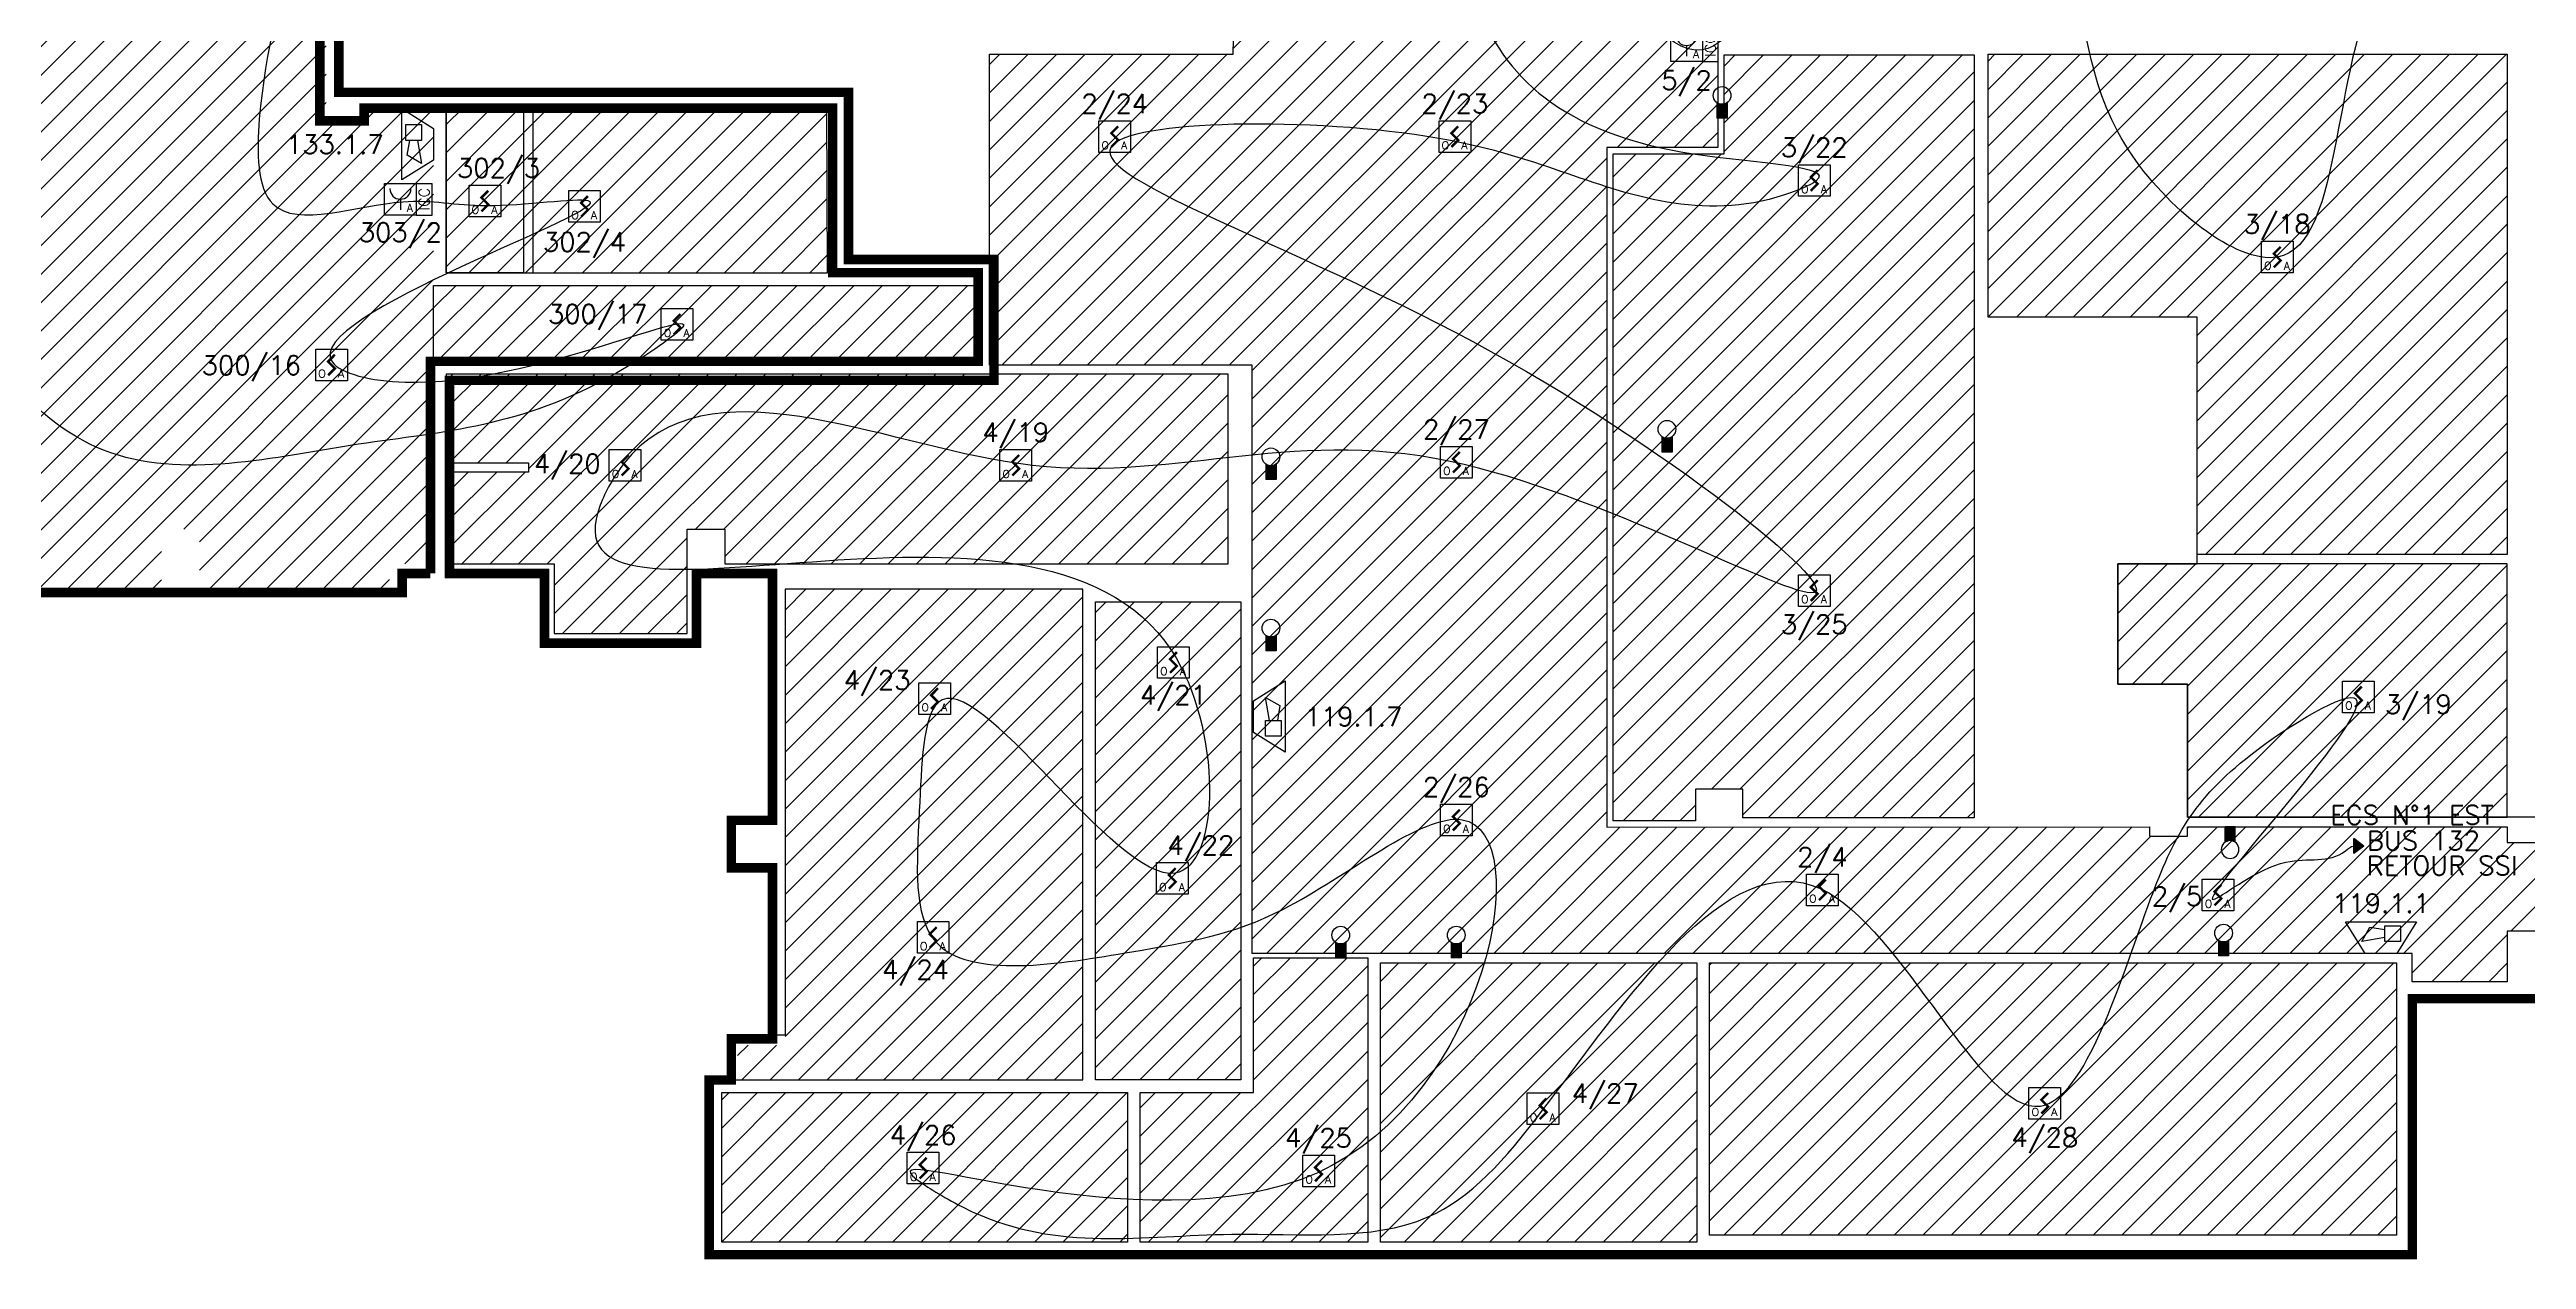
# Model space of a CAD drawing. Header units: millimetres. Extents: x 47 to 157, y 86 to 160.
# Drawn here: x 94.69 to 133.81, y 87.02 to 106.13 of the extents above; entities that cross this region are included whole.
import ezdxf
from ezdxf.enums import TextEntityAlignment as Align

# ---------------------------------------------------------------- set-up
doc = ezdxf.new("R2010")
doc.units = ezdxf.units.MM
for name, color, linetype in [('JCC-ADRESSAGE', 6, 'Continuous'), ('JCC-DECLENCHEUR MANUEL AVEC ISOLATEUR', 5, 'Continuous'), ('JCC-DIFFUSEUR SONORE', 3, 'Continuous'), ('JCC-FILERIE SDI', 6, 'Continuous'), ('JCC-INDICATEUR ACTION', 1, 'Continuous'), ('JCC-LOCAUX', 4, 'Continuous'), ('JCC-OPTIQUE_A', 1, 'Continuous'), ('JCC-UAE-SDI', 7, 'Continuous'), ('JCC-ZONING ZDA-ZDM', 5, 'Continuous')]:
    doc.layers.add(name, color=color, linetype=linetype)
doc.styles.add('LOCAUX', font='romans.shx', dxfattribs={"width": 0.75})
doc.styles.get("Standard").update_dxf_attribs({"font": 'romans.shx'})
doc.styles.add('TEXTE', font='romans.shx')
pattern_1 = [(45, (56.35646, 79.65538), (-0.2245064, 0.2245064), [])]

# ---------------------------------------------------------------- blocks, each defined once
blk = doc.blocks.new('diffuseur sonore')
at = {"layer": 'JCC-DIFFUSEUR SONORE', "color": 0}
for p, q in [((-5.62, -2.5), (-2.5, 2.5)), ((-2.5, 2.5), (2.5, 2.5)), ((-0.6, 0), (3.03, 0.64)), ((3.03, 0.64), (1.75, -1.66)), ((2.5, 2.5), (5.62, -2.5)), ((5.62, -2.5), (-5.62, -2.5)), ((1.75, -1.66), (-0.6, -1.25))]:
    blk.add_line(p, q, dxfattribs=at)
blk.add_lwpolyline([(-3.09, 0.63), (-0.6, 0.63), (-0.6, -1.87), (-3.09, -1.87)], close=True, dxfattribs=at)
at = {"layer": 'JCC-ADRESSAGE', "style": 'TEXTE'}
blk.add_attdef('ADRESSE', text='', height=3, dxfattribs=at).set_placement((0, 5), align=Align.MIDDLE)
at = {"layer": 'JCC-LOCAUX', "style": 'LOCAUX', "width": 0.85, "flags": 8}
for p in [(0, 13.75), (0, 11.25), (0, 8.75)]:
    blk.add_attdef('PIECE', text='', height=1.75, dxfattribs=at).set_placement(p, align=Align.MIDDLE)
blk = doc.blocks.new('indicateur action')
at = {"layer": 'JCC-INDICATEUR ACTION'}
blk.add_hatch(color=0, dxfattribs=at).paths.add_polyline_path([(0.8, -0.05, -0.315344), (-0.8, -0.05), (-0.8, -2.5), (0.8, -2.5)])
at = {"layer": 'JCC-INDICATEUR ACTION', "color": 0}
for p, q in [((-0.8, -0.05), (-0.8, -2.5)), ((0.8, -2.5), (-0.8, -2.5)), ((0.8, -0.05), (0.8, -2.5))]:
    blk.add_line(p, q, dxfattribs=at)
blk.add_circle((0, 1.1), 1.4, dxfattribs=at)
at = {"layer": 'JCC-ADRESSAGE', "style": 'TEXTE'}
blk.add_attdef('ADRESSE', text='', height=3, dxfattribs=at).set_placement((0, 5), align=Align.MIDDLE)
at = {"layer": 'JCC-LOCAUX', "lineweight": 0, "style": 'LOCAUX', "width": 0.75, "flags": 8}
for p in [(0, 13.75), (0, 11.25), (0, 8.75)]:
    blk.add_attdef('PIECE', text='', height=1.75, dxfattribs=at).set_placement(p, align=Align.MIDDLE)
blk = doc.blocks.new('déclencheur manuel avec isolateur')
at = {"layer": 'JCC-DECLENCHEUR MANUEL AVEC ISOLATEUR', "color": 0}
for p, q in [((2.5, 2.5), (5.02, 2.5)), ((5.02, -2.5), (5.02, 2.5)), ((0, 0), (0, -1.66)), ((2.5, -2.5), (5.02, -2.5))]:
    blk.add_line(p, q, dxfattribs=at)
blk.add_lwpolyline([(-2.5, 2.5), (2.5, 2.5), (2.5, -2.5), (-2.5, -2.5)], close=True, dxfattribs=at)
blk.add_arc((0, 1.66), 1.66, 180, 0, dxfattribs=at)
at = {"layer": 'JCC-ADRESSAGE', "style": 'TEXTE'}
blk.add_attdef('ADRESSE', text='', height=3, dxfattribs=at).set_placement((0, 5), align=Align.MIDDLE)
at = {"layer": 'JCC-DECLENCHEUR MANUEL AVEC ISOLATEUR', "color": 0}
blk.add_text('ICC', height=1.668, rotation=90, dxfattribs=at).set_placement((3.76, 0), align=Align.MIDDLE_CENTER)
blk.add_text('A', height=1.25, dxfattribs=at).set_placement((1.5, -2), align=Align.CENTER)
at = {"layer": 'JCC-LOCAUX', "style": 'LOCAUX', "width": 0.85, "flags": 8}
for p in [(0, 13.75), (0, 11.25), (0, 8.75)]:
    blk.add_attdef('PIECE', text='', height=1.75, dxfattribs=at).set_placement(p, align=Align.MIDDLE)
blk = doc.blocks.new('optique_a')
at = {"layer": 'JCC-OPTIQUE_A', "color": 0}
blk.add_lwpolyline([(-2.5, 2.5), (2.5, 2.5), (2.5, -2.5), (-2.5, -2.5)], close=True, dxfattribs=at)
at = {"layer": 'JCC-OPTIQUE_A', "color": 0, "const_width": 0.385}
blk.add_lwpolyline([(0.54, 1.63), (-0.54, 0.54), (0.54, -0.54), (-0.54, -1.63)], dxfattribs=at)
at = {"layer": 'JCC-ADRESSAGE', "style": 'TEXTE'}
blk.add_attdef('ADRESSE', text='', height=3, dxfattribs=at).set_placement((0, 5), align=Align.MIDDLE)
at = {"layer": 'JCC-LOCAUX', "style": 'LOCAUX', "width": 0.85, "flags": 8}
for p in [(0, 13.75), (0, 11.25), (0, 8.75)]:
    blk.add_attdef('PIECE', text='', height=1.75, dxfattribs=at).set_placement(p, align=Align.MIDDLE)
at = {"layer": 'JCC-OPTIQUE_A', "color": 0}
for s, p in [('O', (-1.5, -2)), ('A', (1.5, -2))]:
    blk.add_text(s, height=1.25, dxfattribs=at).set_placement(p, align=Align.CENTER)

msp = doc.modelspace()

# ---------------------------------------------------------------- hatches: boundary and pattern name
at = {"layer": 'JCC-FILERIE SDI'}
msp.add_hatch(color=256, dxfattribs=at).paths.add_polyline_path([(131.241, 93.549), (131.085, 93.667), (131.085, 93.431)])
at = {"layer": 'JCC-ZONING ZDA-ZDM'}
h = msp.add_hatch(dxfattribs=at)
h.set_pattern_fill('ANSI31', color=31, scale=0.1, style=0)
h.set_pattern_definition(pattern_1)
h.paths.add_polyline_path([(100.754, 105.205), (100.754, 98.005), (100.057, 98.005), (100.057, 97.555), (97.057, 97.555), (97.057, 98.555), (96.457, 98.555), (96.457, 97.555), (92.756, 97.555), (92.756, 98.155), (91.956, 98.155), (91.956, 105.005), (92.756, 105.005), (92.756, 105.605), (91.956, 105.605), (91.956, 119.405), (92.756, 119.405), (92.756, 120.005), (91.431, 120.005), (91.431, 119.405), (91.481, 119.405), (91.481, 118.405), (83.681, 118.405), (83.681, 119.905), (72.356, 119.905), (72.356, 126.705), (72.681, 126.705), (72.681, 127.105), (72.031, 127.105), (72.031, 131.805), (68.331, 131.805), (68.331, 141.505), (94.409, 141.505), (94.409, 159.355), (99.181, 159.355), (99.181, 148.38), (104.192, 148.38), (104.192, 119.805), (102.356, 119.805), (102.356, 112.405), (99.806, 112.405), (99.806, 112.805), (99.056, 112.805), (99.056, 105.005), (99.656, 105.005), (99.656, 105.205)])
h = msp.add_hatch(dxfattribs=at)
h.set_pattern_fill('ANSI31', color=1, scale=0.1, style=0)
h.set_pattern_definition(pattern_1)
h.paths.add_polyline_path([(144.516, 99.72), (144.516, 94.68), (144.516, 91.205), (142.316, 91.205), (142.316, 91.305), (142.115, 91.305), (142.115, 91.405), (141.356, 91.405), (141.356, 91.805), (140.756, 91.805), (140.756, 91.405), (134.006, 91.405), (134.006, 92.205), (133.506, 92.205), (133.506, 91.405), (132.006, 91.405), (132.006, 91.855), (113.685, 91.855), (113.685, 93.855), (113.685, 101.146), (109.535, 101.146), (109.535, 106.056), (113.385, 106.056), (113.435, 108.446), (120.735, 108.446), (120.735, 107.396), (121.035, 107.396), (121.035, 104.583), (119.284, 104.583), (119.284, 93.846), (127.856, 93.855), (127.856, 93.704), (128.456, 93.704), (128.456, 93.855), (133.506, 93.855), (133.506, 93.606), (142.115, 93.606), (142.115, 104.955), (147.274, 104.955), (147.274, 102.56), (144.516, 102.56), (144.516, 100.92), (144.716, 100.92), (144.716, 99.72)])
h = msp.add_hatch(dxfattribs=at)
h.set_pattern_fill('ANSI31', color=201, scale=0.1)
h.paths.add_polyline_path([(125.084, 106.046), (125.084, 93.996), (121.435, 93.996), (121.435, 94.446), (120.685, 94.446), (120.685, 93.946), (119.384, 93.946), (119.384, 104.483), (121.135, 104.483), (121.135, 106.046)])
h = msp.add_hatch(dxfattribs=at)
h.set_pattern_fill('ANSI31', color=201, scale=0.1, style=0)
h.set_pattern_definition(pattern_1)
h.paths.add_polyline_path([(128.606, 101.905), (128.606, 98.155), (133.506, 98.155), (133.506, 106.055), (125.306, 106.055), (125.306, 101.905)])
h = msp.add_hatch(dxfattribs=at)
h.set_pattern_fill('ANSI31', color=5, scale=0.1, style=0)
h.set_pattern_definition(pattern_1)
h.paths.add_polyline_path([(106.973, 102.605), (106.966, 105.205), (100.954, 105.205), (100.954, 102.605)])
h = msp.add_hatch(dxfattribs=at)
h.set_pattern_fill('ANSI31', color=31, scale=0.1, style=0)
h.set_pattern_definition(pattern_1)
h.paths.add_polyline_path([(100.754, 102.405), (109.406, 102.405), (109.406, 101.155), (100.754, 101.155)])
h = msp.add_hatch(dxfattribs=at)
h.set_pattern_fill('ANSI31', color=4, scale=0.1, style=0)
h.set_pattern_definition(pattern_1)
h.paths.add_polyline_path([(100.954, 98.005), (102.656, 98.005), (102.656, 96.905), (104.756, 96.905), (104.756, 98.555), (105.356, 98.555), (105.356, 98.005), (113.306, 98.005), (113.306, 101.005), (100.954, 101.005), (100.954, 99.605), (102.254, 99.605), (102.254, 99.455), (100.954, 99.455)])
h = msp.add_hatch(dxfattribs=at)
h.set_pattern_fill('ANSI31', color=201, scale=0.1, style=0)
h.set_pattern_definition(pattern_1)
h.paths.add_polyline_path([(128.456, 98.005), (127.357, 98.005), (127.357, 96.105), (128.456, 96.105), (128.456, 94.005), (133.506, 94.005), (133.506, 98.005)])
h = msp.add_hatch(dxfattribs=at)
h.set_pattern_fill('ANSI31', color=4, scale=0.1, style=0)
h.set_pattern_definition(pattern_1)
h.paths.add_polyline_path([(111.007, 89.855), (111.007, 97.605), (106.306, 97.605), (106.306, 90.405), (105.556, 90.405), (105.556, 89.855)])
h = msp.add_hatch(dxfattribs=at)
h.set_pattern_fill('ANSI31', color=4, scale=0.1, style=0)
h.set_pattern_definition(pattern_1)
h.paths.add_polyline_path([(111.207, 97.406), (113.506, 97.406), (113.506, 89.855), (111.207, 89.855)])
h.paths.add_polyline_path([(115.507, 89.655), (115.507, 87.295), (111.915, 87.295), (111.915, 89.655), (113.706, 89.655), (113.706, 91.785), (115.507, 91.785)])
h.paths.add_polyline_path([(105.307, 89.655), (111.715, 89.655), (111.715, 87.295), (105.307, 87.295)])
h.paths.add_polyline_path([(115.707, 91.705), (120.706, 91.705), (120.706, 87.295), (115.707, 87.295)])
h.paths.add_polyline_path([(120.906, 91.705), (131.756, 91.705), (131.756, 87.405), (120.906, 87.405)])

# ---------------------------------------------------------------- linework, layer by layer
at = {"layer": 'JCC-FILERIE SDI'}
for p, q in [((131.085, 93.431), (131.085, 93.667)), ((131.241, 93.549), (131.085, 93.667)), ((131.085, 93.431), (131.085, 93.667)), ((131.241, 93.549), (131.085, 93.667)), ((131.241, 93.549), (131.085, 93.431)), ((131.241, 93.549), (131.085, 93.431))]:
    msp.add_line(p, q, dxfattribs=at)
at = {"layer": 'JCC-FILERIE SDI', "start_tangent": (1, 0), "end_tangent": (1, 0)}
msp.add_spline([(137.611, 92.556), (138.936, 92.504), (140.867, 92.419), (141.74, 91.727), (145.618, 91.598), (150.536, 92.235), (153.371, 94.229), (149.635, 96.285), (146.482, 94.283), (145.044, 94.165), (143.434, 94.45), (143.589, 95.847), (140.212, 96.177), (136.218, 96.014), (137.924, 97.008), (139.698, 98.35), (140.32, 101.28), (139.211, 104.126), (137.862, 98.971), (136.218, 101.335), (136.461, 102.932), (138.101, 105.155), (140.977, 105.255), (143.478, 103.029), (143.478, 99.668), (145.936, 98.611), (145.919, 101.871), (146.881, 100.389), (151.66, 99.356), (151.772, 103.169), (151.745, 107.881), (146.296, 108.235), (136.837, 108.039), (131.606, 107.427), (129.873, 102.852), (127.523, 104.546), (126.593, 107.595), (125.899, 109.962), (125.845, 111.924), (126.236, 117.352), (126.957, 122.896), (126.828, 127.382), (127.777, 134.324), (128.088, 136.448), (127.583, 137.324), (126.898, 135.904), (126.051, 129.19), (125.823, 119.342), (125.346, 112.672), (125.386, 109.093), (125.081, 107.827), (122.275, 107.294), (120.793, 106.126), (119.178, 107.964), (118.484, 110.185), (117.808, 111.66), (110.786, 111.432), (111.027, 109.761), (108.116, 109.582), (104.104, 110.386), (106.565, 111.616), (107.28, 113.985), (107.996, 117.697), (107.577, 121.33), (105.161, 123.923), (107.345, 124.907), (107.667, 128.543), (107.345, 132.015), (105.269, 133.862), (107.606, 137.586), (106.814, 140.205), (106.322, 142.053), (105.248, 143.976), (107.261, 142.007), (106.895, 145.898), (106.456, 148.366), (106.441, 149.707), (107.53, 150.229), (106.411, 152.766), (112.077, 152.766), (111.033, 156.686), (118.475, 156.969), (123.402, 158.432), (128.711, 158.477), (127.905, 157.135), (128.472, 153.647), (127.995, 146.651), (126.683, 150.974), (125.728, 155.013), (123.7, 155.728), (121.433, 154.968), (120.718, 153.493), (123.544, 154.415), (122.507, 150.884), (116.766, 150.944), (122.492, 144.341), (116.825, 144.282), (112.352, 145.653), (115.648, 141.304), (122.896, 137.683), (117.214, 137.639), (111.622, 137.683), (118.079, 132.48), (121.554, 130.844), (122.926, 130.537), (117.185, 130.522), (111.548, 130.552), (119.452, 124.809), (122.942, 123.689), (117.215, 123.748), (111.579, 123.718), (111.533, 119.834), (111.563, 116.57), (117.693, 113.57), (122.151, 110.426), (123.27, 110.709), (122.971, 116.522), (117.245, 116.507), (116.619, 110.59), (117.212, 106.884), (120.647, 104.484), (122.586, 104.052), (122.093, 103.834), (118.559, 104.206), (116.815, 104.693), (111.487, 104.632), (117.169, 101.517), (122.552, 97.552), (116.811, 99.624), (109.991, 99.59), (103.758, 99.59), (103.385, 98.934), (112.407, 96.639), (112.466, 93.122), (108.723, 95.819), (108.425, 94.105), (108.679, 92.043), (111.781, 91.879), (114.167, 92.55), (117, 93.966), (114.719, 88.391), (108.486, 88.213), (109.262, 87.775), (113.362, 87.418), (116.449, 87.686), (118.254, 89.355), (122.668, 92.873), (126.132, 89.444), (127.874, 92.714), (129.454, 94.991), (131.115, 95.874), (128.893, 92.714), (130.011, 93.296), (130.951, 93.475), (131.085, 93.549)], degree=3, dxfattribs=at)
at = {"layer": 'JCC-FILERIE SDI', "color": 4, "start_tangent": (0, 1), "end_tangent": (1, 0)}
msp.add_spline([(103.234, 156.036), (103.234, 156.688), (97.086, 157.397), (92.75, 157.397), (88.469, 157.343), (84.078, 157.397), (85.474, 156.388), (89.141, 155.854), (94.997, 154.545), (96.095, 152.785), (96.145, 148.963), (97.026, 145.194), (101.465, 145.277), (100.481, 137.748), (96.09, 137.783), (98.464, 135.688), (101.431, 130.291), (97.052, 130.279), (96.102, 123.068), (100.47, 123.032), (99.935, 116.196), (102.88, 114.824), (104.589, 113.045), (101.978, 113.662), (98.619, 112.293), (98.429, 107.986), (98.001, 105.031), (98.215, 103.691), (100.269, 103.726), (101.587, 103.667), (103.189, 103.747), (99.153, 101.196), (100.304, 100.876), (104.637, 101.695), (103.462, 100.92), (99.438, 99.876), (95.425, 99.852), (93.941, 101.11), (95.448, 110.81), (94.093, 117.155), (91.753, 123.044), (92.727, 130.334), (91.755, 137.741), (90.601, 130.364), (88.323, 123.23), (87.412, 122.957), (88.414, 130.243), (87.533, 137.772), (86.379, 131.245), (85.528, 124.384), (85.923, 117.189), (80.576, 118.49), (83.034, 123.068), (84.101, 130.364), (83.098, 137.863), (81.61, 132.429), (80.304, 123.807), (77.844, 117.857), (74.563, 122.987), (75.322, 130.364), (72.467, 132.155), (69.946, 132.945), (69.935, 137.641), (75.011, 137.887), (75.611, 138.173), (69.144, 138.896), (68.175, 138.037), (68.306, 135.131), (69.065, 132.307), (70.918, 131.761), (72.498, 130.061), (72.437, 126.752), (70.007, 122.896), (70.911, 117.356), (70.88, 111.527), (67.144, 114.624), (61.039, 111.679), (61.039, 117.296), (60.28, 123.064), (65.079, 120.058), (65.808, 123.064), (61.647, 125.523), (59.733, 130.319), (59.793, 135.337), (64.167, 130.267), (67.66, 129.994), (70.03, 129.265), (67.873, 131.573), (66.203, 135.125), (65.777, 137.827), (61.822, 137.258), (59.21, 140.203), (62.825, 140.931), (70.6, 140.476), (77.131, 141.083), (77.283, 141.872), (78.247, 142.491), (80.053, 142.997), (86.613, 144.066), (88.496, 145.188), (84.243, 145.37), (79.742, 145.26), (74.295, 144.263), (76.483, 146.811), (83.589, 149.022), (90.147, 148.682), (92.261, 148.913), (91.837, 149.828), (88.587, 149.985), (83.545, 150.182), (79.718, 149.724), (76.741, 148.619), (75.678, 147.738), (73.703, 148.072), (74.888, 151.715), (78.688, 152.878), (83.274, 152.787), (91.749, 152.787), (93.602, 153.455), (97.216, 153.789), (100.588, 152.848), (101.499, 152.909), (101.712, 152.939), (101.924, 152.939)], degree=3, dxfattribs=at)
at = {"layer": 'JCC-ZONING ZDA-ZDM', "color": 113, "const_width": 0.15}
for points in [[(100.704, 97.855), (100.704, 101.205), (109.356, 101.205), (109.356, 102.605), (107.056, 102.605), (107.056, 105.205), (100.754, 105.205), (99.656, 105.205), (99.656, 105.005), (98.956, 105.005), (98.956, 112.805), (99.806, 112.805), (99.806, 112.505), (106.206, 112.505), (106.206, 114.255), (106.206, 119.555), (104.192, 119.555), (104.192, 148.38)], [(91.756, 97.555), (100.057, 97.555), (100.257, 97.555), (100.257, 97.855), (100.704, 97.855)]]:
    msp.add_lwpolyline(points, dxfattribs=at)
at = {"layer": 'JCC-ZONING ZDA-ZDM', "color": 40, "true_color": 0xffae14, "const_width": 0.15}
msp.add_lwpolyline([(99.256, 112.205), (99.256, 105.455), (107.306, 105.455), (107.306, 102.813), (109.606, 102.813), (109.606, 101.155), (109.606, 100.905), (101.004, 100.905), (101.004, 97.855), (102.506, 97.855), (102.506, 96.755), (104.906, 96.755), (104.906, 97.855), (106.106, 97.855), (106.106, 93.955), (105.456, 93.955), (105.456, 93.205), (106.106, 93.205), (106.106, 90.505), (105.456, 90.505), (105.456, 89.855), (105.107, 89.855), (105.107, 87.095), (132.006, 87.095), (132.006, 91.14), (135.211, 91.14)], dxfattribs=at)
at = {"layer": 'JCC-ZONING ZDA-ZDM', "color": 1}
for points in [[(134.006, 92.205), (133.506, 92.205), (133.506, 91.405), (132.006, 91.405), (132.006, 91.855), (113.685, 91.855), (113.685, 93.855), (113.685, 101.146), (109.535, 101.146), (109.535, 106.056), (113.385, 106.056), (113.435, 108.446)], [(121.035, 107.396), (121.035, 104.583), (119.284, 104.583), (119.284, 93.846), (127.856, 93.855), (127.856, 93.704), (128.456, 93.704), (128.456, 93.855), (133.506, 93.855), (133.506, 93.606), (142.115, 93.606)]]:
    msp.add_lwpolyline(points, dxfattribs=at)
at = {"layer": 'JCC-ZONING ZDA-ZDM', "color": 201}
for points in [[(125.084, 106.046), (125.084, 93.996), (121.435, 93.996), (121.435, 94.446), (120.685, 94.446), (120.685, 93.946), (119.384, 93.946), (119.384, 104.483), (121.135, 104.483), (121.135, 106.046)], [(128.606, 106.055), (133.506, 106.055), (133.506, 98.155), (128.606, 98.155), (128.606, 101.905), (125.306, 101.905), (125.306, 106.055)], [(128.456, 98.005), (127.357, 98.005), (127.357, 96.105), (128.456, 96.105), (128.456, 94.005), (133.506, 94.005), (133.506, 98.005)]]:
    msp.add_lwpolyline(points, close=True, dxfattribs=at)
for points in [[(125.306, 106.055), (133.506, 106.055)], [(141.915, 104.955), (141.915, 93.802), (134.006, 93.802), (134.006, 94.005), (133.506, 94.005), (128.456, 94.005), (128.456, 96.105), (127.357, 96.105), (127.357, 98.005), (128.606, 98.005), (128.606, 101.905), (125.306, 101.905), (125.306, 106.055)]]:
    msp.add_lwpolyline(points, dxfattribs=at)
at = {"layer": 'JCC-ZONING ZDA-ZDM', "color": 5}
msp.add_lwpolyline([(106.973, 102.605), (106.966, 105.205), (106.966, 105.205), (106.966, 105.205), (100.954, 105.205), (100.954, 102.605), (106.973, 102.605)], dxfattribs=at)
for points in [[(102.172, 102.605), (100.954, 102.605), (100.954, 105.205), (102.172, 105.205)], [(103.795, 105.205), (102.322, 105.205), (102.322, 102.605), (106.973, 102.605), (106.966, 105.205), (106.966, 105.205), (106.966, 105.205)]]:
    msp.add_lwpolyline(points, close=True, dxfattribs=at)
at = {"layer": 'JCC-ZONING ZDA-ZDM', "color": 31}
msp.add_lwpolyline([(100.754, 102.405), (109.406, 102.405), (109.406, 101.155), (100.754, 101.155)], close=True, dxfattribs=at)
at = {"layer": 'JCC-ZONING ZDA-ZDM', "color": 4}
msp.add_lwpolyline([(100.954, 98.005), (102.656, 98.005), (102.656, 96.905), (104.756, 96.905), (104.756, 98.555), (105.356, 98.555), (105.356, 98.005), (113.306, 98.005), (113.306, 101.005), (100.954, 101.005), (100.954, 99.605), (102.254, 99.605), (102.254, 99.455), (100.954, 99.455), (100.954, 98.005)], dxfattribs=at)
for points in [[(106.306, 90.565), (105.506, 90.565), (105.506, 89.855), (106.306, 89.855), (111.007, 89.855), (111.007, 97.605), (106.306, 97.605)], [(111.207, 97.406), (113.506, 97.406), (113.506, 89.855), (111.207, 89.855)], [(115.507, 89.655), (115.507, 87.295), (111.915, 87.295), (111.915, 89.655), (113.706, 89.655), (113.706, 91.785), (115.507, 91.785)], [(115.707, 91.705), (120.706, 91.705), (120.706, 87.295), (115.707, 87.295)], [(120.906, 91.705), (131.756, 91.705), (131.756, 87.405), (120.906, 87.405)], [(105.307, 89.655), (111.715, 89.655), (111.715, 87.295), (105.307, 87.295)]]:
    msp.add_lwpolyline(points, close=True, dxfattribs=at)

# ---------------------------------------------------------------- block references
at = {"layer": 'JCC-DECLENCHEUR MANUEL AVEC ISOLATEUR'}
ref = msp.add_blockref('déclencheur manuel avec isolateur', (120.543, 106.194), dxfattribs=dict(at, xscale=0.1000000000000014, yscale=0.1000000000000014))
ref.add_attrib('ADRESSE', '5/2', dxfattribs={"layer": 'JCC-ADRESSAGE', "height": 0.3, "style": 'TEXTE'}).set_placement((120.543, 105.625), align=Align.MIDDLE)
ref = msp.add_blockref('déclencheur manuel avec isolateur', (100.229, 103.767), dxfattribs=dict(at, xscale=0.1000000000000014, yscale=0.1000000000000014))
ref.add_attrib('ADRESSE', '303/2', dxfattribs={"layer": 'JCC-ADRESSAGE', "height": 0.3, "style": 'TEXTE'}).set_placement((100.229, 103.221), align=Align.MIDDLE)
at = {"layer": 'JCC-DIFFUSEUR SONORE', "lineweight": 0}
ref = msp.add_blockref('diffuseur sonore', (100.501, 104.635), dxfattribs=dict(at, xscale=0.1000000000000085, yscale=0.1000000000000085, rotation=270))
ref.add_attrib('ADRESSE', '133.1.7', dxfattribs={"layer": 'JCC-ADRESSAGE', "height": 0.3, "style": 'TEXTE'}).set_placement((99.193, 104.635), align=Align.MIDDLE)
ref = msp.add_blockref('diffuseur sonore', (113.956, 95.595), dxfattribs=dict(at, xscale=0.1000000000000085, yscale=0.1000000000000085, rotation=90))
ref.add_attrib('ADRESSE', '119.1.7', dxfattribs={"layer": 'JCC-ADRESSAGE', "height": 0.3, "style": 'TEXTE'}).set_placement((115.283, 95.595), align=Align.MIDDLE)
ref = msp.add_blockref('diffuseur sonore', (131.511, 92.105), dxfattribs=dict(at, xscale=0.1000000000000085, yscale=0.1000000000000085, rotation=180))
ref.add_attrib('ADRESSE', '119.1.1', dxfattribs={"layer": 'JCC-ADRESSAGE', "height": 0.3, "style": 'TEXTE'}).set_placement((131.511, 92.647), align=Align.MIDDLE)
at = {"layer": 'JCC-INDICATEUR ACTION', "lineweight": 0, "xscale": 0.1000000000000014, "yscale": 0.1000000000000014}
for p in [(121.104, 105.295), (120.234, 100.022), (113.979, 99.587), (113.979, 96.882), (115.081, 92.033), (116.906, 92.033), (129.026, 92.065)]:
    msp.add_blockref('indicateur action', p, dxfattribs=at)
at = {"layer": 'JCC-INDICATEUR ACTION', "lineweight": 0, "xscale": -0.1000000000000014, "yscale": 0.1000000000000014, "rotation": 180}
msp.add_blockref('indicateur action', (129.129, 93.605), dxfattribs=at)
at = {"layer": 'JCC-OPTIQUE_A', "lineweight": 0, "xscale": 0.1000000000000014, "yscale": 0.1000000000000014}
for p, values in [((111.512, 104.755), {'ADRESSE': '2/24'}), ((116.884, 104.755), {'ADRESSE': '2/23'}), ((122.56, 104.062), {'ADRESSE': '3/22'}), ((129.873, 102.852), {'ADRESSE': '3/18'}), ((109.948, 99.564), {'ADRESSE': '4/19'}), ((116.908, 99.612), {'ADRESSE': '2/27'}), ((116.908, 93.961), {'ADRESSE': '2/26'}), ((122.689, 92.857), {'ADRESSE': '2/4'}), ((108.486, 88.463), {'ADRESSE': '4/26'}), ((114.731, 88.42), {'ADRESSE': '4/25'})]:
    msp.add_blockref('optique_a', p, dxfattribs=at).add_auto_attribs(values)
at = {"layer": 'JCC-OPTIQUE_A', "lineweight": 0}
ref = msp.add_blockref('optique_a', (101.563, 103.738), dxfattribs=dict(at, xscale=0.1000000000000014, yscale=0.1000000000000014))
ref.add_attrib('ADRESSE', '302/3', dxfattribs={"layer": 'JCC-ADRESSAGE', "height": 0.3, "style": 'TEXTE'}).set_placement((101.78, 104.238), align=Align.MIDDLE)
ref = msp.add_blockref('optique_a', (103.137, 103.653), dxfattribs=dict(at, xscale=0.1000000000000014, yscale=0.1000000000000014))
ref.add_attrib('ADRESSE', '302/4', dxfattribs={"layer": 'JCC-ADRESSAGE', "height": 0.3, "style": 'TEXTE'}).set_placement((103.137, 103.071), align=Align.MIDDLE)
ref = msp.add_blockref('optique_a', (104.599, 101.791), dxfattribs=dict(at, xscale=0.1000000000000014, yscale=0.1000000000000014))
ref.add_attrib('ADRESSE', '300/17', dxfattribs={"layer": 'JCC-ADRESSAGE', "height": 0.3, "style": 'TEXTE'}).set_placement((103.344, 101.933), align=Align.MIDDLE)
ref = msp.add_blockref('optique_a', (99.141, 101.148), dxfattribs=dict(at, xscale=0.1000000000000014, yscale=0.1000000000000014))
ref.add_attrib('ADRESSE', '300/16', dxfattribs={"layer": 'JCC-ADRESSAGE', "height": 0.3, "style": 'TEXTE'}).set_placement((97.875, 101.123), align=Align.MIDDLE)
ref = msp.add_blockref('optique_a', (103.778, 99.564), dxfattribs=dict(at, xscale=0.1000000000000014, yscale=0.1000000000000014))
ref.add_attrib('ADRESSE', '4/20', dxfattribs={"layer": 'JCC-ADRESSAGE', "height": 0.3, "style": 'TEXTE'}).set_placement((102.866, 99.568), align=Align.MIDDLE)
ref = msp.add_blockref('optique_a', (122.56, 97.586), dxfattribs=dict(at, xscale=0.1000000000000014, yscale=0.1000000000000014))
ref.add_attrib('ADRESSE', '3/25', dxfattribs={"layer": 'JCC-ADRESSAGE', "height": 0.3, "style": 'TEXTE'}).set_placement((122.56, 97.029), align=Align.MIDDLE)
ref = msp.add_blockref('optique_a', (112.439, 96.449), dxfattribs=dict(at, xscale=0.1000000000000014, yscale=0.1000000000000014))
ref.add_attrib('ADRESSE', '4/21', dxfattribs={"layer": 'JCC-ADRESSAGE', "height": 0.3, "style": 'TEXTE'}).set_placement((112.439, 95.913), align=Align.MIDDLE)
ref = msp.add_blockref('optique_a', (108.666, 95.879), dxfattribs=dict(at, xscale=0.1000000000000014, yscale=0.1000000000000014))
ref.add_attrib('ADRESSE', '4/23', dxfattribs={"layer": 'JCC-ADRESSAGE', "height": 0.3, "style": 'TEXTE'}).set_placement((107.759, 96.15), align=Align.MIDDLE)
ref = msp.add_blockref('optique_a', (131.154, 95.906), dxfattribs=dict(at, xscale=0.1000000000000014, yscale=0.1000000000000014))
ref.add_attrib('ADRESSE', '3/19', dxfattribs={"layer": 'JCC-ADRESSAGE', "height": 0.3, "style": 'TEXTE'}).set_placement((132.103, 95.769), align=Align.MIDDLE)
ref = msp.add_blockref('optique_a', (112.42, 93.038), dxfattribs=dict(at, xscale=0.1000000000000014, yscale=0.1000000000000014))
ref.add_attrib('ADRESSE', '4/22', dxfattribs={"layer": 'JCC-ADRESSAGE', "height": 0.3, "style": 'TEXTE'}).set_placement((112.873, 93.542), align=Align.MIDDLE)
ref = msp.add_blockref('optique_a', (128.936, 92.775), dxfattribs=dict(at, xscale=0.1000000000000014, yscale=0.1000000000000014))
ref.add_attrib('ADRESSE', '2/5', dxfattribs={"layer": 'JCC-ADRESSAGE', "height": 0.3, "style": 'TEXTE'}).set_placement((128.291, 92.735), align=Align.MIDDLE)
ref = msp.add_blockref('optique_a', (108.644, 92.106), dxfattribs=dict(at, xscale=0.1000000000000014, yscale=0.1000000000000014))
ref.add_attrib('ADRESSE', '4/24', dxfattribs={"layer": 'JCC-ADRESSAGE', "height": 0.3, "style": 'TEXTE'}).set_placement((108.365, 91.577), align=Align.MIDDLE)
ref = msp.add_blockref('optique_a', (118.278, 89.4), dxfattribs=dict(at, xscale=0.1000000000000014, yscale=0.1000000000000014))
ref.add_attrib('ADRESSE', '4/27', dxfattribs={"layer": 'JCC-ADRESSAGE', "height": 0.3, "style": 'TEXTE'}).set_placement((119.259, 89.623), align=Align.MIDDLE)
ref = msp.add_blockref('optique_a', (126.202, 89.487), dxfattribs=dict(at, xscale=0.1000000000000014, yscale=0.1000000000000014))
ref.add_attrib('ADRESSE', '4/28', dxfattribs={"layer": 'JCC-ADRESSAGE', "height": 0.3, "style": 'TEXTE'}).set_placement((126.202, 88.928), align=Align.MIDDLE)

# ---------------------------------------------------------------- texts
at = {"layer": 'JCC-FILERIE SDI'}
for s, p in [('BUS 132', (131.288, 93.486)), ('RETOUR SSI', (131.286, 93.092))]:
    msp.add_text(s, height=0.3, dxfattribs=at).set_placement(p)
at = {"layer": 'JCC-UAE-SDI', "color": 6}
msp.add_text('ECS N°1 EST', height=0.3, dxfattribs=at).set_placement((130.708, 93.891))

doc.saveas('drawing.dxf')
